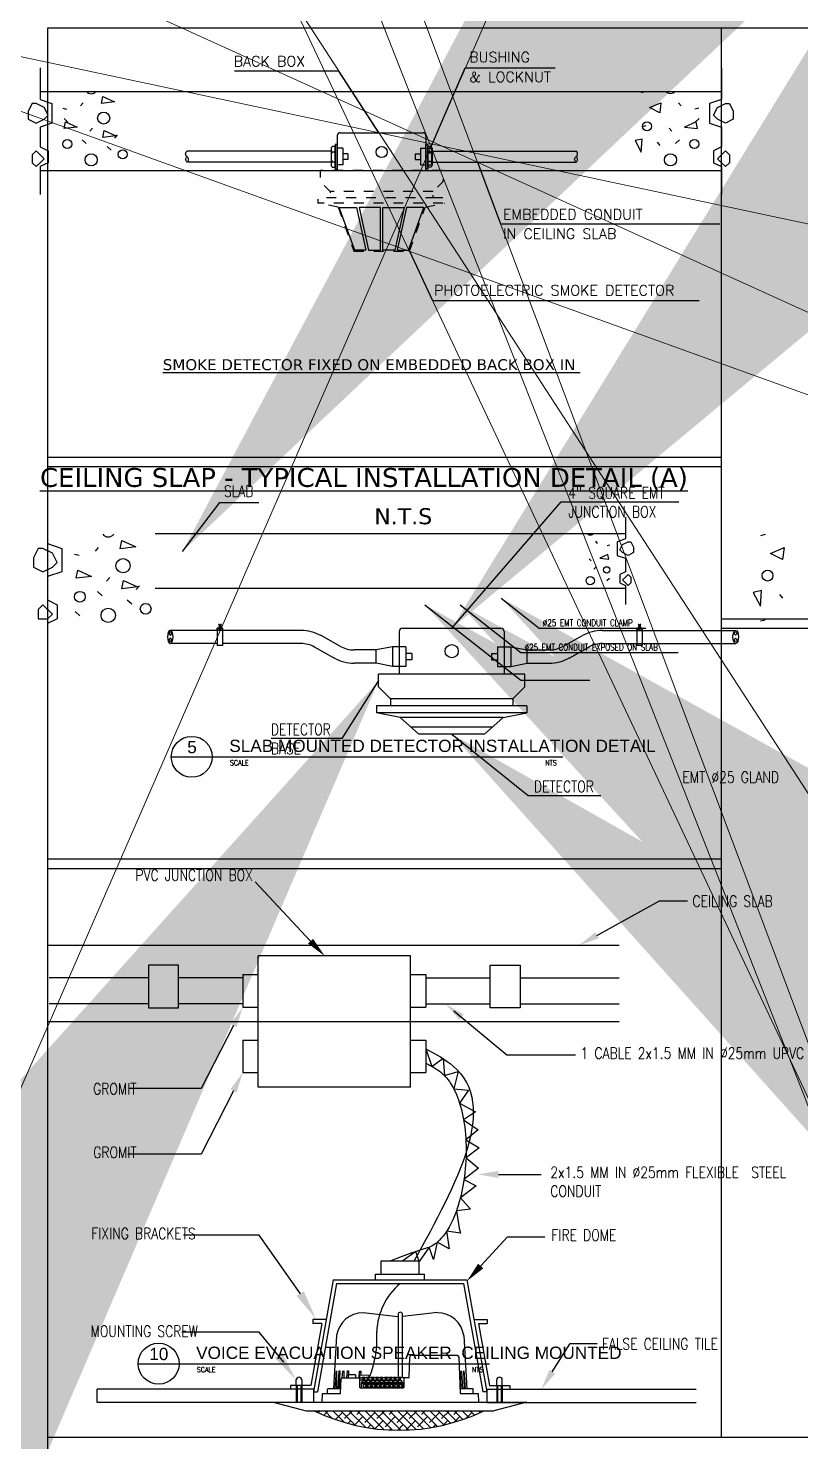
# Model space of a CAD drawing. Extents: x -15 to 256, y 0 to 403.
# Drawn here: x 221.02 to 228.82, y 377.08 to 391.35 of the extents above; entities that cross this region are included whole.
import ezdxf
from ezdxf.enums import TextEntityAlignment as Align

# ---------------------------------------------------------------- set-up
doc = ezdxf.new("R2010")
doc.units = 0
doc.header["$LTSCALE"] = 0.15
doc.linetypes.add('DASHED', pattern=[0.75, 0.5, -0.25])
doc.layers.get('0').update_dxf_attribs({"color": 252})
for name, color, linetype in [('00-BT-FAS-TEXT', 2, 'Continuous'), ('00-BT-FAS-TEXT LINE', 10, 'Continuous'), ('00-E-FAS-TEXT LINE', 10, 'Continuous'), ('ARCH', 8, 'Continuous'), ('DETAILS', 2, 'Continuous'), ('E-ANNO-LARO', 1, 'Continuous'), ('E-ANNO-T080', 61, 'Continuous'), ('E-ANNO-T140', 133, 'Continuous'), ('e-anno-t175', 214, 'Continuous'), ('E-ANNO-VIEW', 240, 'Continuous'), ('E-DETL-LID3', 3, 'DASHED'), ('E-DETL-LIN1', 1, 'Continuous'), ('E-DETL-LIN2', 2, 'Continuous'), ('E-DETL-LIN3', 3, 'Continuous'), ('E-DETL-LIN9', 9, 'Continuous'), ('MPI-TITL-TXT', 1, 'Continuous'), ('ST-SHEET$0$CADR-BLU', 5, 'Continuous')]:
    doc.layers.add(name, color=color, linetype=linetype)
for name, color, linetype, lineweight in [('GENERAL', 1, 'Continuous', 25), ('MPI-TITL', 1, 'Continuous', 20), ('MPI-TTBL', 7, 'Continuous', 25), ('MPI-TXT', 2, 'Continuous', 20), ('S-ANNO-DIMS', 1, 'Continuous', 18)]:
    doc.layers.add(name, color=color, linetype=linetype, lineweight=lineweight)
doc.styles.add('ARIAL', font='SAS_____.PFB', dxfattribs={"width": 3, "height": 0.3})
doc.styles.add('E140', font='verdana.ttf', dxfattribs={"height": 285})
doc.styles.add('E175', font='verdana.ttf', dxfattribs={"height": 335})
doc.styles.add('E80', font='simplex.shx', dxfattribs={"height": 200})
doc.styles.add('LE80', font='SIMPLEX.shx', dxfattribs={"height": 200})
doc.styles.add('ROMANS', font='ROMANS.shx', dxfattribs={"width": 0.8})
doc.dimstyles.new('BT-DIM', dxfattribs={"dimscale": 0, "dimtxt": 120, "dimasz": 120, "dimexe": 100, "dimexo": 100, "dimgap": 1, "dimtad": 0, "dimdec": 0, "dimrnd": 5, "dimzin": 3, "dimdsep": 46, "dimtxsty": 'ROMANS', "dimblk": 'OBLIQUE', "dimcen": 50, "dimdle": 80, "dimclrd": 256, "dimclre": 256, "dimclrt": 2, "dimadec": 0, "dimazin": 0, "dimtfac": 1, "dimtdec": 0, "dimtofl": 0, "dimtmove": 0, "dimatfit": 3, "dimfxl": 1, "dimtvp": 0.8, "dimfrac": 2, "dimtolj": 1, "dimtzin": 0, "dimarcsym": 0})
doc.dimstyles.new('DIM25', dxfattribs={"dimscale": 100, "dimtxt": 2, "dimasz": 0.01, "dimexe": 1, "dimexo": 2, "dimgap": 1, "dimtad": 1, "dimdec": 0, "dimlfac": 0.25, "dimzin": 0, "dimdsep": 46, "dimtxsty": 'LE80', "dimblk1": 'TICK', "dimblk2": 'TICK', "dimsah": 1, "dimcen": 0, "dimdle": 3, "dimclrd": 1, "dimclre": 1, "dimclrt": 51, "dimadec": 0, "dimazin": 0, "dimtfac": 1, "dimtdec": 0, "dimtmove": 0, "dimatfit": 1, "dimldrblk": 'TICK', "dimfxl": 1, "dimtolj": 1, "dimtzin": 0, "dimarcsym": 0})

# ---------------------------------------------------------------- blocks, each defined once
blk = doc.blocks.new('A$C71867FA0')
at = {"layer": 'E-DETL-LID3', "flags": 128}
blk.add_lwpolyline([(58, -30.2), (71.4, -30.2), (71.4, -36.9), (-71.4, -36.9), (-71.4, -30.2), (-58, -30.2), (58, -30.2), (58, -23.5), (69.4, -12.1), (69.4, 0), (-69.4, 0), (-69.4, -12.1), (-58, -23.5), (-58, -30.2)], dxfattribs=at)
at = {"layer": 'E-DETL-LID3'}
for points in [[(58, -23.5), (-58, -23.5)], [(-49.1, -41.3), (-71.4, -36.9)], [(-49.1, -41.3), (-31.2, -91), (31.3, -91), (49.1, -41.3)], [(49.1, -41.3), (71.4, -36.9)]]:
    blk.add_lwpolyline(points, dxfattribs=at)
blk = doc.blocks.new('TICK')
at = {"layer": 'S-ANNO-DIMS', "color": 51}
blk.add_line((-70.710678, -70.710678), (70.710678, 70.710678), dxfattribs=at)
at = {"layer": 'S-ANNO-DIMS'}
blk.add_line((-107.126815, 0), (107.127198, 0), dxfattribs=at)
blk = doc.blocks.new('A$C6C316B31')
at = {"layer": 'E-DETL-LIN2'}
for p, q in [((-8.2, 8.3), (-3.2, 8.3)), ((-8.2, -8.3), (-3.2, -8.3))]:
    blk.add_line(p, q, dxfattribs=at)
for points in [[(-10.1, 12.5), (-10.1, -12.5)], [(-8.2, -16.7), (-3.2, -16.7), (-3.2, 16.7), (-8.2, 16.7)]]:
    blk.add_lwpolyline(points, dxfattribs=at)
at = {"layer": 'E-DETL-LIN2', "linetype": 'Continuous'}
blk.add_lwpolyline([(0, 20.1), (-3.2, 20.1), (-3.2, -20.1), (0, -20.1)], close=True, dxfattribs=at)
at = {"layer": 'E-DETL-LIN2'}
for centre, radius, start, end in [((-4.6, 12.5), 5.5, 130.7411, 229.2614), ((9, 0), 19.1, 154.1789, 205.8236), ((-4.6, -12.5), 5.5, 130.7411, 229.2614)]:
    blk.add_arc(centre, radius, start, end, dxfattribs=at)
blk = doc.blocks.new('_OBLIQUE')
at = {"color": 0, "linetype": 'ByBlock'}
blk.add_line((-0.5, -0.5), (0.5, 0.5), dxfattribs=at)
blk = doc.blocks.new('--A$C061778A4')
at = {"linetype": 'Continuous'}
for p, q in [((-4.3, 9.4), (0, 9.4)), ((-4.3, 7.1), (0, 7.1)), ((0, 9.4), (0.4, 9.4)), ((0, 7.1), (1.4, 7.1))]:
    blk.add_line(p, q, dxfattribs=at)
blk.add_lwpolyline([(0, 16.2), (-5.8, 16.2), (-5.8, 0), (0, 0)], close=True, dxfattribs=at)
for points in [[(-5.8, 10.8), (-4.3, 9.4)], [(-5.8, 5.7), (-4.3, 7.1)], [(0, 11), (1.5, 10.3), (1.6, 10.7), (2.5, 10.4), (2.5, 11), (3.5, 10.5), (5.1, 11), (5.3, 10.5), (6.9, 11.6), (7.1, 10.9), (11.3, 12.6), (11.1, 10.2), (8, 8.2), (11.1, 6.2), (11.3, 3.8), (7.1, 5.5), (6.9, 4.8), (5.3, 6), (5.1, 5.4), (3.5, 6), (2.5, 5.5), (2.5, 6), (1.6, 5.7), (1.5, 6.1), (0, 5.5)]]:
    blk.add_lwpolyline(points, dxfattribs=at)
for centre, start_param, end_param in [((1.2, 8.2), 2.485521, 6.550645), ((2.1, 8.2), 2.221359, 6.759002), ((3, 8.2), 2.221359, 6.759002), ((3.8, 8.2), 2.221359, 6.759002), ((4.7, 8.2), 2.221359, 6.759002), ((5.6, 8.2), 2.221359, 6.759002), ((6.4, 8.2), 2.221359, 6.759002)]:
    blk.add_ellipse(centre, major_axis=(-0.67, 1.27), ratio=0.427097, start_param=start_param, end_param=end_param, dxfattribs=at)
blk = doc.blocks.new('*U99')
at = {"layer": 'MPI-TITL-TXT', "color": 1}
for p, q in [((-10, 0), (10, 0)), ((10, 0), (181.21, 0))]:
    blk.add_line(p, q, dxfattribs=at)
blk.add_circle((0, 0), 10, dxfattribs=at)
at = {"layer": 'MPI-TTBL', "color": 3, "style": 'ROMANS', "width": 0.85}
blk.add_attdef('1', text='', height=4.5, dxfattribs=at).set_placement((0.1, 1.76), align=Align.CENTER)
at = {"layer": 'MPI-TTBL', "color": 2, "style": 'ROMANS', "width": 0.85}
blk.add_attdef('MPI2-', text='', height=2.5, dxfattribs=at).set_placement((-0.07, -4.16), align=Align.CENTER)
blk.add_attdef('SCALE', (18.23, -4.16), '', height=2.5, dxfattribs=at)
at = {"layer": 'MPI-TTBL', "color": 2, "style": 'ROMANS', "width": 0.8, "flags": 8}
blk.add_attdef('1:100', (172.67, -4.16), '', height=2.5, dxfattribs=at)
at = {"layer": 'MPI-TXT', "color": 6, "style": 'ARIAL', "width": 0.85}
for tag, p in [('TITLE1', (17.88, 10.21)), ('COMBINEDSERVICESDRAWING', (17.88, 2.34))]:
    blk.add_attdef(tag, p, '', height=6, dxfattribs=at)
blk = doc.blocks.new('*U98')
at = {"layer": 'MPI-TITL-TXT', "color": 1}
for p, q in [((-10, 0), (10, 0)), ((10, 0), (161.6, 0))]:
    blk.add_line(p, q, dxfattribs=at)
blk.add_circle((0, 0), 10, dxfattribs=at)
at = {"layer": 'MPI-TTBL', "color": 3, "style": 'ROMANS', "width": 0.85}
blk.add_attdef('1', text='', height=4.5, dxfattribs=at).set_placement((0.1, 1.76), align=Align.CENTER)
at = {"layer": 'MPI-TTBL', "color": 2, "style": 'ROMANS', "width": 0.85}
blk.add_attdef('MPI2-', text='', height=2.5, dxfattribs=at).set_placement((-0.07, -4.16), align=Align.CENTER)
blk.add_attdef('SCALE', (18.23, -4.16), '', height=2.5, dxfattribs=at)
at = {"layer": 'MPI-TTBL', "color": 2, "style": 'ROMANS', "width": 0.8, "flags": 8}
blk.add_attdef('1:100', (153.05, -4.16), '', height=2.5, dxfattribs=at)
at = {"layer": 'MPI-TXT', "color": 6, "style": 'ARIAL', "width": 0.85}
for tag, p in [('TITLE1', (17.88, 10.21)), ('COMBINEDSERVICESDRAWING', (17.88, 2.34))]:
    blk.add_attdef(tag, p, '', height=6, dxfattribs=at)

msp = doc.modelspace()

# ---------------------------------------------------------------- hatches: boundary and pattern name
at = {"layer": 'GENERAL', "linetype": 'Continuous'}
h = msp.add_hatch(dxfattribs=at)
h.set_pattern_fill('ANSI38', color=256, scale=0.461988, angle=90, style=0)
h.set_pattern_definition([(135, (193.650856, 230.208765), (-0.040834318, -0.040834318), []), (225, (193.650856, 230.208765), (-0.040834318, -0.122502953), [0.144371115, -0.08662267])])
h.paths.add_polyline_path([(223.909, 377.393, 0.228468), (225.622, 377.393)])

# ---------------------------------------------------------------- linework, layer by layer
msp.add_lwpolyline([(255.582, 391.354), (221.216, 391.354), (221.216, 364.848), (255.582, 364.848)], close=True)
at = {"layer": '00-E-FAS-TEXT LINE'}
for points in [[(224.162, 389.546), (224.337, 389.546), (224.43, 389.114), (224.317, 389.114)], [(224.362, 389.546), (224.455, 389.114), (224.577, 389.114), (224.577, 389.546)], [(224.601, 389.546), (224.816, 389.546), (224.723, 389.114), (224.601, 389.114)], [(224.841, 389.546), (224.747, 389.114), (224.86, 389.114), (225.016, 389.546)]]:
    msp.add_lwpolyline(points, close=True, dxfattribs=at)
at = {"layer": 'ARCH'}
for p, q in [((222.303, 386.252), (227.051, 386.252)), ((222.303, 385.7), (227.051, 385.7))]:
    msp.add_line(p, q, dxfattribs=at)
at = {"layer": 'ARCH', "flags": 128}
for points in [[(221.216, 386.529), (221.216, 386.15), (221.358, 386.102), (221.358, 385.865), (221.216, 385.818), (221.216, 385.581), (221.311, 385.533), (221.311, 385.391), (221.216, 385.344), (221.216, 385.012)], [(227.051, 386.417), (227.051, 386.197), (226.968, 386.169), (226.968, 386.031), (227.051, 386.004), (227.051, 385.866), (226.996, 385.838), (226.996, 385.755), (227.051, 385.728), (227.051, 385.535)], [(221.699, 386.073), (221.731, 386.11)], [(221.95, 386.099), (221.966, 386.183), (222.106, 386.118), (221.95, 386.099)], [(226.77, 386.152), (226.751, 386.174)], [(226.894, 386.136), (226.866, 386.129)], [(228.463, 386.241), (228.416, 386.229)], [(228.517, 386.052), (228.653, 386.111), (228.639, 385.989), (228.517, 386.052)], [(221.486, 386.044), (221.534, 386.033)], [(226.705, 385.976), (226.686, 385.998)], [(226.884, 385.993), (226.874, 386.042), (226.793, 386.004), (226.884, 385.993)], [(221.504, 385.8), (221.52, 385.883), (221.66, 385.819), (221.504, 385.8)], [(226.757, 385.916), (226.731, 385.891)], [(221.811, 385.77), (221.843, 385.807)], [(221.966, 385.695), (221.982, 385.778), (222.123, 385.714), (221.966, 385.695)], [(222.11, 385.687), (222.143, 385.724)], [(226.889, 385.798), (226.863, 385.773)], [(228.426, 385.676), (228.343, 385.657), (228.414, 385.519), (228.426, 385.676)], [(221.264, 385.439), (221.169, 385.533), (221.121, 385.486), (221.121, 385.391), (221.216, 385.391), (221.264, 385.439)], [(221.721, 385.667), (221.766, 385.623)], [(222.02, 385.584), (222.066, 385.541)], [(228.642, 385.6), (228.61, 385.637)], [(221.494, 385.464), (221.54, 385.421)], [(228.463, 385.377), (228.416, 385.366)]]:
    msp.add_lwpolyline(points, dxfattribs=at)
for points in [[(227.106, 386.169), (227.134, 386.114), (227.134, 386.059), (227.078, 386.031), (227.023, 386.059), (226.996, 386.086), (227.023, 386.142), (227.078, 386.169)], [(221.121, 386.102), (221.074, 386.007), (221.074, 385.913), (221.169, 385.865), (221.264, 385.913), (221.311, 385.96), (221.264, 386.055), (221.169, 386.102)], [(227.078, 385.838), (227.106, 385.811), (227.106, 385.755), (227.078, 385.728), (227.051, 385.755), (227.023, 385.783), (227.051, 385.811)]]:
    msp.add_lwpolyline(points, close=True, dxfattribs=at)
at = {"layer": 'ARCH'}
for centre, radius in [((221.978, 385.927), 0.0722), ((226.696, 385.776), 0.042), ((226.862, 385.885), 0.0317), ((228.487, 385.827), 0.0544), ((221.542, 385.614), 0.0544), ((222.206, 385.492), 0.0544), ((221.828, 385.426), 0.0722)]:
    msp.add_circle(centre, radius, dxfattribs=at)
at = {"layer": 'ARCH', "extrusion": (0, 0, -1)}
msp.add_arc((-226.696, 386.278), 0.042, 219.0701, 320.9299, dxfattribs=at)
at = {"layer": 'ARCH'}
msp.add_arc((221.828, 386.29), 0.0722, 219.0701, 320.9299, dxfattribs=at)
at = {"layer": 'DETAILS', "color": 3}
for p, q in [((223.774, 385.274), (222.455, 385.274)), ((224.766, 385.263), (224.766, 384.832)), ((224.799, 385.296), (225.794, 385.296)), ((225.827, 385.263), (225.827, 384.832)), ((226.819, 385.274), (228.165, 385.274)), ((222.929, 385.141), (222.455, 385.141)), ((223.774, 385.141), (222.982, 385.141)), ((224.11, 384.995), (223.912, 385.105)), ((224.174, 385.111), (223.977, 385.221)), ((224.699, 385.109), (224.533, 385.076)), ((224.832, 385.109), (224.699, 385.109)), ((224.699, 385.109), (224.699, 384.91)), ((224.832, 385.109), (224.832, 384.91)), ((225.761, 385.109), (225.894, 385.109)), ((225.761, 385.109), (225.761, 384.91)), ((225.894, 385.109), (225.894, 384.91)), ((225.894, 385.109), (226.06, 385.076)), ((226.419, 385.111), (226.617, 385.221)), ((226.484, 384.995), (226.681, 385.105)), ((226.819, 385.141), (228.165, 385.141)), ((224.533, 385.076), (224.312, 385.076)), ((224.533, 384.943), (224.533, 385.076)), ((224.893, 385.042), (224.832, 385.042)), ((224.893, 384.976), (224.832, 384.976)), ((224.893, 385.042), (224.893, 384.976)), ((225.7, 385.042), (225.7, 384.976)), ((225.7, 385.042), (225.761, 385.042)), ((225.7, 384.976), (225.761, 384.976)), ((226.06, 385.076), (226.281, 385.076)), ((226.06, 384.943), (226.06, 385.076)), ((224.533, 384.943), (224.312, 384.943)), ((224.699, 384.91), (224.533, 384.943)), ((224.832, 384.91), (224.699, 384.91)), ((225.761, 384.91), (225.894, 384.91)), ((225.894, 384.91), (226.06, 384.943)), ((226.06, 384.943), (226.281, 384.943)), ((225.913, 384.582), (224.68, 384.582)), ((224.68, 384.582), (224.68, 384.511)), ((225.913, 384.582), (225.913, 384.511)), ((224.538, 384.511), (224.538, 384.44)), ((226.055, 384.511), (224.538, 384.511)), ((224.775, 384.393), (224.538, 384.44)), ((226.055, 384.44), (224.538, 384.44)), ((225.818, 384.393), (224.775, 384.393)), ((224.965, 384.227), (224.775, 384.393)), ((225.628, 384.227), (225.818, 384.393)), ((225.818, 384.393), (226.055, 384.44)), ((226.055, 384.511), (226.055, 384.44)), ((225.71, 384.298), (224.884, 384.298)), ((225.628, 384.227), (224.965, 384.227))]:
    msp.add_line(p, q, dxfattribs=at)
at = {"layer": 'DETAILS', "color": 1}
for p, q in [((222.982, 385.296), (222.929, 385.296)), ((222.929, 385.296), (222.929, 385.123)), ((222.982, 385.296), (222.982, 385.123)), ((227.22, 385.296), (227.167, 385.296)), ((227.167, 385.296), (227.167, 385.123)), ((227.22, 385.296), (227.22, 385.123)), ((222.982, 385.123), (222.929, 385.123)), ((227.22, 385.123), (227.167, 385.123))]:
    msp.add_line(p, q, dxfattribs=at)
at = {"layer": 'DETAILS', "color": 3, "flags": 128}
for points in [[(224.68, 384.582), (224.559, 384.703), (224.559, 384.832)], [(225.913, 384.582), (226.034, 384.703), (226.034, 384.832), (224.559, 384.832)]]:
    msp.add_lwpolyline(points, dxfattribs=at)
at = {"layer": 'DETAILS'}
msp.add_circle((224.589, 390.104), 0.056, dxfattribs=at)
at = {"layer": 'DETAILS', "color": 1, "linetype": 'Continuous'}
msp.add_circle((225.297, 385.064), 0.0664, dxfattribs=at)
at = {"layer": 'DETAILS', "color": 3}
for centre, radius, start, end in [((223.774, 384.857), 0.417, 60.9187, 90), ((224.799, 385.263), 0.0332, 90, 180), ((225.794, 385.263), 0.0332, 0, 90), ((226.819, 384.857), 0.417, 90, 119.0813), ((223.774, 384.857), 0.284, 60.9187, 90), ((224.312, 385.36), 0.284, 240.9187, 270), ((226.281, 385.36), 0.284, 270, 299.0813), ((226.819, 384.857), 0.284, 90, 119.0813), ((224.312, 385.36), 0.417, 240.9187, 270), ((226.281, 385.36), 0.417, 270, 299.0813)]:
    msp.add_arc(centre, radius, start, end, dxfattribs=at)
at = {"layer": 'DETAILS', "color": 3, "extrusion": (0, 0, -1)}
msp.add_ellipse((222.455, 385.208), major_axis=(0, 0.0664), ratio=0.425171, dxfattribs=at)
at = {"layer": 'DETAILS', "color": 1, "extrusion": (0, 0, -1)}
for centre in [(222.455, 385.243), (222.455, 385.178)]:
    msp.add_ellipse(centre, major_axis=(0, 0.0166), ratio=0.702705, dxfattribs=at)
at = {"layer": 'DETAILS', "color": 3}
msp.add_ellipse((228.165, 385.208), major_axis=(0, 0.0664), ratio=0.425171, dxfattribs=at)
at = {"layer": 'DETAILS', "color": 1}
for centre in [(228.164, 385.243), (228.164, 385.178)]:
    msp.add_ellipse(centre, major_axis=(0, 0.0166), ratio=0.702705, dxfattribs=at)
at = {"layer": 'E-ANNO-VIEW'}
for points in [[(228.021, 377.128), (228.021, 391.354)], [(228.021, 377.128), (228.021, 391.354)], [(228.021, 377.128), (228.021, 391.354)], [(228.021, 377.128), (228.021, 391.354)], [(228.021, 377.128), (228.021, 391.354)], [(228.021, 377.128), (228.021, 391.354)], [(228.021, 377.128), (228.021, 391.354)], [(228.021, 377.128), (228.021, 391.354)], [(221.216, 387.023), (228.021, 387.023)], [(221.216, 386.928), (228.021, 386.928)], [(228.021, 385.391), (244.843, 385.391)], [(228.021, 385.296), (244.843, 385.296)], [(221.216, 382.966), (228.021, 382.966)], [(221.216, 382.871), (228.021, 382.871)], [(221.216, 377.128), (242.02, 377.128)]]:
    msp.add_lwpolyline(points, dxfattribs=at)
at = {"layer": 'E-DETL-LIN1'}
for p, q in [((224.141, 390.272), (224.141, 389.917)), ((224.169, 390.3), (225.009, 390.3)), ((225.037, 390.272), (225.037, 389.917))]:
    msp.add_line(p, q, dxfattribs=at)
for centre, start, end in [((224.169, 390.272), 90, 180), ((225.009, 390.272), 0, 90)]:
    msp.add_arc(centre, 0.028, start, end, dxfattribs=at)
at = {"layer": 'E-DETL-LIN2'}
for p, q in [((224.197, 390.142), (224.141, 390.142)), ((224.197, 390.142), (224.197, 389.974)), ((224.981, 390.142), (225.037, 390.142)), ((224.981, 390.142), (224.981, 389.974)), ((225.056, 390.142), (225.093, 390.142)), ((225.093, 390.142), (225.093, 389.974)), ((224.197, 389.974), (224.141, 389.974)), ((224.249, 390.086), (224.197, 390.086)), ((224.249, 390.03), (224.197, 390.03)), ((224.249, 390.086), (224.249, 390.03)), ((224.929, 390.086), (224.929, 390.03)), ((224.929, 390.086), (224.981, 390.086)), ((224.929, 390.03), (224.981, 390.03)), ((224.981, 389.974), (225.037, 389.974)), ((225.037, 390.098), (225.037, 390.098)), ((225.037, 390.014), (225.037, 390.014)), ((225.056, 390.098), (225.093, 390.098)), ((225.056, 390.014), (225.093, 390.014)), ((225.056, 389.974), (225.093, 389.974))]:
    msp.add_line(p, q, dxfattribs=at)
msp.add_lwpolyline([(225.095, 390.114, 0.02188), (225.093, 390.114, 0.107101)], format="xyb", dxfattribs=at)
at = {"layer": 'E-DETL-LIN3'}
for p, q in [((224.085, 390.114), (222.625, 390.114)), ((225.093, 390.114), (226.553, 390.114)), ((224.085, 390.002), (222.625, 390.002)), ((225.093, 390.002), (226.553, 390.002))]:
    msp.add_line(p, q, dxfattribs=at)
for points in [[(222.625, 390.002, 0.519641), (222.624, 390.058, -0.528932), (222.625, 390.114, -1.668969)], [(226.553, 390.002, -0.519641), (226.553, 390.059, 0.528932), (226.553, 390.114, 1.668969)], [(222.625, 390.002, -0.519641), (222.625, 390.058)], [(226.553, 390.002, 0.519641), (226.553, 390.059)]]:
    msp.add_lwpolyline(points, format="xyb", dxfattribs=at)
at = {"layer": 'E-DETL-LIN9', "color": 8}
for p, q in [((221.14, 390.716), (228.021, 390.716)), ((221.14, 389.917), (228.021, 389.917))]:
    msp.add_line(p, q, dxfattribs=at)
at = {"layer": 'E-DETL-LIN9', "color": 8, "flags": 128}
for points in [[(221.14, 390.956), (221.14, 390.636), (221.26, 390.596), (221.26, 390.396), (221.14, 390.356), (221.14, 390.156), (221.22, 390.116), (221.22, 389.996), (221.14, 389.957), (221.14, 389.677)], [(228.021, 390.956), (228.021, 390.636), (227.901, 390.596), (227.901, 390.396), (228.021, 390.356), (228.021, 390.156), (227.941, 390.116), (227.941, 389.996), (228.021, 389.957), (228.021, 389.677)], [(227.25, 390.713), (227.211, 390.703)], [(221.368, 390.547), (221.408, 390.538)], [(221.547, 390.571), (221.574, 390.602)], [(221.759, 390.594), (221.773, 390.664), (221.891, 390.61), (221.759, 390.594)], [(227.296, 390.554), (227.41, 390.603), (227.399, 390.501), (227.296, 390.554)], [(227.614, 390.571), (227.587, 390.602)], [(227.793, 390.547), (227.753, 390.538)], [(221.383, 390.442), (221.421, 390.405)], [(221.383, 390.341), (221.396, 390.411), (221.515, 390.357), (221.383, 390.341)], [(227.779, 390.341), (227.765, 390.411), (227.647, 390.357), (227.779, 390.341)], [(227.795, 390.442), (227.757, 390.405)], [(221.642, 390.316), (221.669, 390.347)], [(221.773, 390.252), (221.786, 390.323), (221.905, 390.268), (221.773, 390.252)], [(221.894, 390.246), (221.922, 390.278)], [(227.259, 390.368), (227.219, 390.358)], [(227.52, 390.316), (227.493, 390.347)], [(221.566, 390.229), (221.604, 390.192)], [(221.818, 390.159), (221.857, 390.122)], [(227.219, 390.236), (227.15, 390.22), (227.209, 390.104), (227.219, 390.236)], [(227.402, 390.172), (227.374, 390.204)], [(227.596, 390.229), (227.557, 390.192)]]:
    msp.add_lwpolyline(points, dxfattribs=at)
for points in [[(221.061, 390.596), (221.021, 390.516), (221.021, 390.436), (221.1, 390.396), (221.18, 390.436), (221.22, 390.476), (221.18, 390.556), (221.1, 390.596)], [(228.101, 390.596), (228.141, 390.516), (228.141, 390.436), (228.061, 390.396), (227.981, 390.436), (227.941, 390.476), (227.981, 390.556), (228.061, 390.596)], [(221.1, 390.116), (221.061, 390.076), (221.061, 389.996), (221.1, 389.957), (221.14, 389.996), (221.18, 390.036), (221.14, 390.076)], [(228.061, 390.116), (228.101, 390.076), (228.101, 389.996), (228.061, 389.957), (228.021, 389.996), (227.981, 390.036), (228.021, 390.076)]]:
    msp.add_lwpolyline(points, close=True, dxfattribs=at)
at = {"layer": 'E-DETL-LIN9', "color": 8}
for centre, radius in [((221.782, 390.448), 0.0609), ((227.27, 390.364), 0.0459), ((221.415, 390.185), 0.0459), ((221.975, 390.081), 0.0459), ((227.748, 390.185), 0.0459), ((221.656, 390.026), 0.0609), ((227.507, 390.026), 0.0609)]:
    msp.add_circle(centre, radius, dxfattribs=at)
msp.add_arc((221.656, 390.754), 0.0609, 219.0701, 320.9299, dxfattribs=at)
at = {"layer": 'E-DETL-LIN9', "color": 8, "extrusion": (0, 0, -1)}
msp.add_arc((-227.507, 390.754), 0.0609, 219.0701, 320.9299, dxfattribs=at)
at = {"layer": 'GENERAL'}
for p, q in [((223.871, 382.136), (223.312, 382.734)), ((226.764, 382.194), (227.397, 382.544)), ((227.397, 382.544), (227.678, 382.544)), ((221.216, 382.094), (226.989, 382.094)), ((224.881, 381.986), (223.341, 381.986)), ((223.341, 380.662), (223.341, 381.986)), ((224.881, 380.662), (224.881, 381.986)), ((222.538, 381.894), (222.235, 381.894)), ((222.235, 381.894), (222.235, 381.461)), ((222.538, 381.461), (222.538, 381.894)), ((225.684, 381.894), (225.987, 381.894)), ((225.684, 381.461), (225.684, 381.894)), ((225.987, 381.894), (225.987, 381.461)), ((222.235, 381.766), (221.233, 381.766)), ((223.187, 381.766), (222.538, 381.766)), ((223.187, 381.799), (223.341, 381.799)), ((223.187, 381.799), (223.187, 381.47)), ((224.881, 381.799), (225.035, 381.799)), ((225.035, 381.799), (225.035, 381.47)), ((225.035, 381.766), (225.684, 381.766)), ((225.987, 381.766), (226.989, 381.766)), ((222.235, 381.503), (221.233, 381.503)), ((222.235, 381.461), (222.538, 381.461)), ((223.187, 381.503), (222.538, 381.503)), ((223.187, 381.47), (223.341, 381.47)), ((224.881, 381.47), (225.035, 381.47)), ((225.035, 381.503), (225.684, 381.503)), ((225.318, 381.433), (225.855, 380.989)), ((225.987, 381.461), (225.684, 381.461)), ((225.987, 381.503), (226.989, 381.503)), ((221.216, 381.324), (226.989, 381.324)), ((223.093, 381.285), (222.768, 380.647)), ((223.187, 381.137), (223.341, 381.137)), ((223.187, 381.137), (223.187, 380.808)), ((224.881, 381.137), (225.035, 381.137)), ((225.035, 381.137), (225.035, 380.808)), ((225.855, 380.989), (226.546, 380.989)), ((223.187, 380.808), (223.341, 380.808)), ((224.881, 380.808), (225.035, 380.808)), ((222.768, 380.647), (222.043, 380.647)), ((223.093, 380.623), (222.768, 379.986)), ((224.881, 380.662), (223.341, 380.662)), ((222.768, 379.986), (222.027, 379.986)), ((225.769, 379.78), (226.202, 379.78)), ((223.353, 379.167), (222.587, 379.167)), ((225.59, 378.856), (225.859, 379.149)), ((225.859, 379.149), (226.238, 379.149)), ((224.583, 378.908), (224.968, 378.908)), ((224.583, 378.772), (224.583, 378.908)), ((224.968, 378.772), (224.968, 378.908)), ((224.101, 378.717), (223.901, 377.584)), ((224.101, 378.717), (225.45, 378.717)), ((224.528, 378.717), (224.528, 378.772)), ((224.528, 378.772), (225.023, 378.772)), ((225.023, 378.717), (225.023, 378.772)), ((225.45, 378.717), (225.65, 377.584)), ((224.134, 378.679), (223.94, 377.584)), ((224.134, 378.679), (225.417, 378.679)), ((225.417, 378.679), (225.611, 377.584)), ((223.984, 378.276), (223.873, 377.649)), ((223.896, 378.314), (223.896, 378.276)), ((224.03, 378.314), (223.896, 378.314)), ((223.984, 378.276), (223.896, 378.276)), ((224.402, 378.385), (224.752, 378.345)), ((224.756, 378.372), (224.756, 377.73)), ((224.8, 377.73), (224.8, 378.372)), ((225.152, 378.385), (224.802, 378.345)), ((225.521, 378.314), (225.655, 378.314)), ((225.567, 378.276), (225.678, 377.649)), ((225.567, 378.276), (225.655, 378.276)), ((225.655, 378.314), (225.655, 378.276)), ((223.353, 378.186), (222.571, 378.186)), ((223.603, 377.885), (223.353, 378.186)), ((224.135, 378.154), (224.104, 377.617)), ((225.419, 378.154), (225.45, 377.615)), ((226.312, 377.787), (226.492, 378.074)), ((226.492, 378.074), (226.765, 378.074)), ((224.866, 377.73), (224.875, 377.939)), ((224.893, 377.955), (225.355, 377.955)), ((225.368, 377.939), (225.381, 377.568)), ((223.727, 377.649), (223.727, 377.705)), ((223.784, 377.705), (223.784, 377.477)), ((224.121, 377.615), (224.135, 377.796)), ((224.135, 377.796), (224.132, 377.615)), ((224.149, 377.615), (224.16, 377.796)), ((224.16, 377.796), (224.166, 377.796)), ((224.166, 377.796), (224.162, 377.615)), ((224.175, 377.569), (224.18, 377.715)), ((224.192, 377.727), (224.198, 377.795)), ((224.192, 377.727), (224.39, 377.727)), ((224.198, 377.795), (224.207, 377.796)), ((224.207, 377.796), (224.207, 377.727)), ((224.239, 377.727), (224.244, 377.796)), ((224.244, 377.796), (224.256, 377.796)), ((224.324, 377.755), (224.25, 377.755)), ((224.25, 377.755), (224.25, 377.727)), ((224.256, 377.796), (224.256, 377.755)), ((224.324, 377.755), (224.324, 377.727)), ((224.361, 377.727), (224.364, 377.795)), ((224.364, 377.795), (224.378, 377.795)), ((224.365, 377.727), (224.365, 377.637)), ((224.401, 377.704), (224.365, 377.704)), ((224.37, 377.727), (224.37, 377.755)), ((224.37, 377.755), (224.459, 377.753)), ((224.378, 377.795), (224.378, 377.758)), ((224.381, 377.758), (224.378, 377.795)), ((224.445, 377.704), (224.416, 377.704)), ((224.459, 377.753), (224.459, 377.734)), ((224.492, 377.704), (224.461, 377.704)), ((224.536, 377.704), (224.508, 377.704)), ((224.58, 377.704), (224.551, 377.704)), ((224.628, 377.704), (224.596, 377.704)), ((224.672, 377.704), (224.643, 377.704)), ((224.718, 377.704), (224.687, 377.704)), ((224.764, 377.704), (224.733, 377.704)), ((224.802, 377.681), (224.793, 377.68)), ((224.799, 377.73), (224.866, 377.73)), ((224.802, 377.681), (224.803, 377.626)), ((224.818, 377.639), (224.818, 377.73)), ((225.394, 377.615), (225.387, 377.795)), ((225.387, 377.795), (225.396, 377.795)), ((225.396, 377.795), (225.407, 377.615)), ((225.425, 377.615), (225.419, 377.798)), ((225.419, 377.798), (225.434, 377.615)), ((225.751, 377.649), (225.751, 377.705)), ((225.807, 377.649), (225.807, 377.705)), ((223.901, 377.61), (221.716, 377.61)), ((223.873, 377.649), (223.668, 377.649)), ((223.668, 377.649), (223.668, 377.61)), ((223.727, 377.649), (223.727, 377.477)), ((223.737, 377.649), (223.737, 377.477)), ((223.774, 377.649), (223.774, 377.477)), ((223.901, 377.61), (223.901, 377.477)), ((223.901, 377.584), (223.94, 377.584)), ((223.989, 377.479), (223.993, 377.569)), ((223.993, 377.569), (224.175, 377.569)), ((224.038, 377.608), (224.038, 377.569)), ((224.177, 377.615), (224.046, 377.615)), ((224.378, 377.624), (224.808, 377.624)), ((224.43, 377.68), (224.382, 377.68)), ((224.382, 377.68), (224.382, 377.624)), ((224.384, 377.669), (224.802, 377.669)), ((224.436, 377.675), (224.436, 377.624)), ((224.484, 377.675), (224.484, 377.624)), ((224.529, 377.675), (224.529, 377.624)), ((224.575, 377.675), (224.575, 377.624)), ((224.619, 377.675), (224.619, 377.624)), ((224.665, 377.675), (224.665, 377.624)), ((224.71, 377.675), (224.71, 377.624)), ((224.757, 377.675), (224.757, 377.624)), ((225.514, 377.615), (225.379, 377.615)), ((225.381, 377.568), (225.563, 377.568)), ((225.514, 377.568), (225.514, 377.615)), ((225.563, 377.568), (225.566, 377.479)), ((225.65, 377.584), (225.611, 377.584)), ((225.65, 377.61), (227.766, 377.61)), ((225.65, 377.61), (225.65, 377.478)), ((225.678, 377.649), (225.883, 377.649)), ((225.751, 377.649), (225.751, 377.477)), ((225.761, 377.649), (225.761, 377.477)), ((225.797, 377.649), (225.797, 377.477)), ((225.807, 377.649), (225.807, 377.477)), ((225.883, 377.649), (225.883, 377.61)), ((223.901, 377.477), (221.716, 377.477)), ((223.494, 377.479), (223.828, 377.393)), ((223.498, 377.479), (226.057, 377.479)), ((225.65, 377.477), (227.766, 377.477)), ((226.057, 377.479), (225.723, 377.393)), ((223.828, 377.393), (225.723, 377.393)), ((223.909, 377.393), (225.622, 377.393))]:
    msp.add_line(p, q, dxfattribs=at)
at = {"layer": 'GENERAL', "linetype": 'Continuous', "ltscale": 2}
msp.add_line((223.77, 378.573, -0.008), (223.353, 379.167), dxfattribs=at)
at = {"layer": 'GENERAL', "linetype": 'Continuous'}
msp.add_lwpolyline([(225.035, 381.05), (225.095, 380.871), (225.212, 380.954), (225.223, 380.779), (225.362, 380.819), (225.317, 380.646), (225.468, 380.632), (225.376, 380.501), (225.536, 380.412), (225.417, 380.333), (225.564, 380.23), (225.44, 380.13), (225.574, 380.049), (225.442, 379.949), (225.567, 379.843), (225.421, 379.73), (225.544, 379.665), (225.384, 379.543), (225.488, 379.428), (225.345, 379.414), (225.372, 379.237), (225.387, 379.187), (225.245, 379.206), (225.271, 379.028), (225.151, 379.095), (225.114, 378.921), (225.069, 379.044), (224.968, 378.901), (224.933, 379.001), (224.802, 378.908)], dxfattribs=at)
at = {"layer": 'GENERAL'}
for points in [[(224.392, 377.732), (224.424, 377.732), (224.424, 377.722), (224.392, 377.722)], [(224.474, 377.697), (224.436, 377.697), (224.436, 377.68), (224.474, 377.68)], [(224.437, 377.732), (224.468, 377.732), (224.468, 377.722), (224.437, 377.722)], [(224.522, 377.697), (224.483, 377.697), (224.483, 377.68), (224.522, 377.68)], [(224.484, 377.732), (224.515, 377.732), (224.515, 377.722), (224.484, 377.722)], [(224.527, 377.732), (224.559, 377.732), (224.559, 377.722), (224.527, 377.722)], [(224.565, 377.697), (224.527, 377.697), (224.527, 377.68), (224.565, 377.68)], [(224.571, 377.732), (224.603, 377.732), (224.603, 377.722), (224.571, 377.722)], [(224.609, 377.697), (224.571, 377.697), (224.571, 377.68), (224.609, 377.68)], [(224.619, 377.732), (224.651, 377.732), (224.651, 377.722), (224.619, 377.722)], [(224.657, 377.697), (224.619, 377.697), (224.619, 377.68), (224.657, 377.68)], [(224.663, 377.732), (224.695, 377.732), (224.695, 377.722), (224.663, 377.722)], [(224.701, 377.697), (224.663, 377.697), (224.663, 377.68), (224.701, 377.68)], [(224.709, 377.732), (224.741, 377.732), (224.741, 377.722), (224.709, 377.722)], [(224.747, 377.697), (224.709, 377.697), (224.709, 377.68), (224.747, 377.68)], [(224.755, 377.732), (224.787, 377.732), (224.787, 377.722), (224.755, 377.722)], [(224.793, 377.697), (224.755, 377.697), (224.755, 377.68), (224.793, 377.68)]]:
    msp.add_lwpolyline(points, close=True, dxfattribs=at)
for points in [[(224.43, 377.68), (224.43, 377.697), (224.392, 377.697), (224.392, 377.68)], [(224.401, 377.722), (224.401, 377.697)], [(224.416, 377.697), (224.416, 377.722)], [(224.445, 377.722), (224.445, 377.697)], [(224.461, 377.697), (224.461, 377.722)], [(224.492, 377.722), (224.492, 377.697)], [(224.508, 377.697), (224.508, 377.722)], [(224.536, 377.722), (224.536, 377.697)], [(224.551, 377.697), (224.551, 377.722)], [(224.58, 377.722), (224.58, 377.697)], [(224.596, 377.697), (224.596, 377.722)], [(224.628, 377.722), (224.628, 377.697)], [(224.643, 377.697), (224.643, 377.722)], [(224.672, 377.722), (224.672, 377.697)], [(224.687, 377.697), (224.687, 377.722)], [(224.718, 377.722), (224.718, 377.697)], [(224.733, 377.697), (224.733, 377.722)], [(224.764, 377.722), (224.764, 377.697)], [(224.779, 377.697), (224.779, 377.722)], [(221.716, 377.477), (221.716, 377.61)]]:
    msp.add_lwpolyline(points, dxfattribs=at)
for centre in [(224.417, 377.646), (224.462, 377.646), (224.508, 377.646), (224.553, 377.646), (224.597, 377.646), (224.644, 377.646), (224.69, 377.646), (224.736, 377.646), (224.781, 377.646)]:
    msp.add_circle(centre, 0.0146, dxfattribs=at)
for centre, radius, start, end in [((225.211, 378.167), 0.672, 130.4541, 177.7197), ((224.402, 378.114), 0.27, 90.0439, 171.4834), ((224.778, 378.364), 0.0237, 20.602, 159.398), ((225.152, 378.114), 0.27, 8.5166, 89.9561), ((223.454, 378.126), 1.088, 338.7593, 3.5605), ((224.889, 377.941), 0.0139, 74.7934, 187.8405), ((225.346, 377.933), 0.0229, 13.3458, 68.2034), ((223.755, 377.705), 0.028, 0, 180), ((224.195, 377.712), 0.0155, 103.0914, 169.4586), ((225.779, 377.705), 0.028, 0, 180), ((224.049, 377.604), 0.0117, 106.6292, 160.0358), ((224.378, 377.637), 0.0131, 182.334, 273.4125), ((224.802, 377.64), 0.0164, 290.218, 357.3229), ((224.765, 379.169), 1.972, 244.2595, 295.7484), ((224.765, 379.169), 1.972, 244.2653, 295.7426)]:
    msp.add_arc(centre, radius, start, end, dxfattribs=at)
at = {"layer": 'GENERAL', "linetype": 'Continuous', "end_tangent": (-0.978518, 0.206162)}
msp.add_spline([(225.035, 381.05), (225.312, 380.875), (224.918, 378.908)], degree=3, dxfattribs=at)
at = {"layer": 'GENERAL', "linetype": 'Continuous'}
msp.add_open_spline([(225.035, 380.904), (225.07, 380.886), (225.104, 380.868), (225.184, 380.817), (225.223, 380.784), (225.296, 380.69), (225.328, 380.631), (225.416, 380.405), (225.446, 380.2), (225.439, 379.783), (225.403, 379.572), (225.299, 379.288), (225.245, 379.194), (225.147, 379.086), (225.105, 379.057), (225.028, 379.03), (224.991, 379.027), (224.682, 378.908)], degree=3, knots=[0.115295, 0.115295, 0.115295, 0.115295, 0.336342, 0.336342, 0.706839, 0.706839, 1.077336, 1.077336, 1.918568, 1.918568, 2.759799, 2.759799, 3.325256, 3.325256, 3.736158, 3.736158, 4.103299, 4.103299, 4.103299, 4.103299], dxfattribs=at)
at = {"layer": 'GENERAL'}
for points in [[(223.846, 382.112), (223.896, 382.16), (224.014, 381.986)], [(226.781, 382.164), (226.748, 382.225), (226.582, 382.094)], [(223.062, 381.3), (223.124, 381.269), (223.187, 381.47)], [(225.374, 381.342), (225.418, 381.395), (225.236, 381.501)], [(223.062, 380.639), (223.124, 380.607), (223.187, 380.808)], [(225.769, 379.745), (225.769, 379.815), (225.561, 379.78)], [(225.616, 378.832), (225.564, 378.879), (225.45, 378.702)], [(226.342, 377.768), (226.283, 377.805), (226.202, 377.61)]]:
    msp.add_solid(points, dxfattribs=at)
at = {"layer": 'GENERAL', "linetype": 'Continuous', "ltscale": 2}
for points in [[(223.803, 378.6, -0.008), (223.73, 378.555, -0.008), (223.929, 378.316, -0.008)], [(223.581, 377.979, -0.008), (223.511, 377.928, -0.008), (223.726, 377.704, -0.008)]]:
    msp.add_solid(points, dxfattribs=at)

# ---------------------------------------------------------------- block references
at = {"layer": 'DETAILS', "color": 1, "linetype": 'Continuous', "xscale": -0.00329182650604881, "yscale": 0.00329182650604881, "zscale": 0.003291826506035015, "rotation": 270}
for p in [(222.929, 385.296), (227.167, 385.296)]:
    msp.add_blockref('--A$C061778A4', p, dxfattribs=at)
at = {"layer": 'E-DETL-LIN2'}
for p, xscale, yscale, zscale, rotation in [((224.141, 390.056), 0.006244089046676439, 0.006244089046676439, 0.006244089046676439, 359.9995790817063), ((225.037, 390.056), -0.006244089046676439, 0.006244089046676437, 0.006244089046676437, 0.0004209182936598665)]:
    msp.add_blockref('A$C6C316B31', p, dxfattribs=dict(at, xscale=xscale, yscale=yscale, zscale=zscale, rotation=rotation))
at = {"layer": 'MPI-TITL'}
ref = msp.add_blockref('*U99', (222.672, 383.997), dxfattribs=dict(at, xscale=0.02068253826238675, yscale=0.02068253826238675, zscale=0.02068253826238675))
ref.add_attrib('1:100', 'NTS', (226.243, 383.911), dxfattribs={"layer": 'MPI-TTBL', "color": 2, "height": 0.0517, "style": 'ROMANS', "width": 0.8, "flags": 8})
ref.add_attrib('SCALE', 'SCALE', (223.058, 383.911), dxfattribs={"layer": 'MPI-TTBL', "color": 2, "height": 0.0517, "style": 'ROMANS', "width": 0.85})
ref.add_attrib('1', '5', dxfattribs={"layer": 'MPI-TTBL', "color": 3, "height": 0.124, "style": 'ARIAL'}).set_placement((222.674, 384.034), align=Align.CENTER)
ref.add_attrib('COMBINEDSERVICESDRAWING', 'SLAB MOUNTED DETECTOR INSTALLATION DETAIL ', (223.051, 384.046), dxfattribs={"layer": 'MPI-TXT', "color": 6, "height": 0.1241, "style": 'ARIAL'})
ref = msp.add_blockref('*U98', (222.337, 377.869), dxfattribs=dict(at, xscale=0.02068253826238675, yscale=0.02068253826238675, zscale=0.02068253826238675))
ref.add_attrib('1:100', 'NTS', (225.502, 377.783), dxfattribs={"layer": 'MPI-TTBL', "color": 2, "height": 0.0517, "style": 'ROMANS', "width": 0.8, "flags": 8})
ref.add_attrib('SCALE', 'SCALE', (222.723, 377.783), dxfattribs={"layer": 'MPI-TTBL', "color": 2, "height": 0.0517, "style": 'ROMANS', "width": 0.85})
ref.add_attrib('1', '10', dxfattribs={"layer": 'MPI-TTBL', "color": 3, "height": 0.1241, "style": 'ARIAL'}).set_placement((222.339, 377.905), align=Align.CENTER)
ref.add_attrib('COMBINEDSERVICESDRAWING', 'VOICE EVACUATION SPEAKER  CEILING MOUNTED', (222.716, 377.917), dxfattribs={"layer": 'MPI-TXT', "color": 6, "height": 0.1241, "style": 'ARIAL'})
at = {"layer": 'ST-SHEET$0$CADR-BLU', "xscale": 0.008952307995358684, "yscale": 0.008952307995358684, "zscale": 0.008952307995358684}
msp.add_blockref('A$C71867FA0', (224.589, 389.917), dxfattribs=at)

# ---------------------------------------------------------------- texts
at = {"layer": '00-BT-FAS-TEXT', "style": 'ROMANS', "width": 0.8}
for s, height, rotation, p in [('SLAB', 0.1138, 0, (222.997, 386.623)), ('PVC JUNCTION BOX', 0.11377, 360, (222.103, 382.745)), ('CEILING SLAB', 0.11377, 360, (227.728, 382.482))]:
    msp.add_text(s, height=height, rotation=rotation, dxfattribs=at).set_placement(p)
for s, height, rotation, p in [('4" SQUARE EMT', 0.11377, 0, (226.474, 386.571)), ('JUNCTION BOX', 0.11377, 360, (226.474, 386.381)), ('%%C25 EMT CONDUIT CLAMP', 0.06618, 0, (226.217, 385.297)), ('%%C25 EMT CONDUIT EXPOSED ON SLAB', 0.06618, 0, (226.033, 385.051)), ('DETECTOR', 0.1138, 0, (223.471, 384.183)), ('BASE', 0.1138, 360, (223.471, 383.99)), ('EMT %%C25 GLAND', 0.11377, 0, (227.627, 383.7)), ('DETECTOR', 0.1138, 0, (226.128, 383.607))]:
    msp.add_text(s, height=height, rotation=rotation, dxfattribs=at).set_placement(p, align=Align.BOTTOM_LEFT)
at = {"layer": '00-BT-FAS-TEXT', "width": 2.77656, "attachment_point": 1, "rotation": 360, "style": 'ROMANS'}
for s, insert, char_height in [('1 CABLE 2x1.5 MM IN %%C25mm UPVC CONDUIT', (226.598, 381.061), 0.11377), ('GROMIT', (221.676, 380.701), 0.1138), ('GROMIT', (221.677, 380.06), 0.1138), ('2x1.5 MM IN %%C25mm FLEXIBLE  STEEL CONDUIT', (226.293, 379.858), 0.11377), ('FIXING BRACKETS', (221.658, 379.241), 0.11377), ('FIRE DOME', (226.304, 379.225), 0.1138), ('MOUNTING SCREW', (221.65, 378.253), 0.11377), ('FALSE CEILING TILE', (226.814, 378.125), 0.11377)]:
    msp.add_mtext(s, dxfattribs=dict(at, insert=insert, char_height=char_height))
at = {"layer": 'E-ANNO-T080', "style": 'E80'}
for s, height, p in [('BUSHING', 0.1052, (225.474, 390.979)), ('BACK BOX ', 0.1052, (223.095, 390.937)), ('& LOCKNUT', 0.1052, (225.474, 390.779)), ('EMBEDDED CONDUIT', 0.10523, (225.814, 389.391)), ('IN CEILING SLAB', 0.10523, (225.814, 389.195)), ('PHOTOELECTRIC SMOKE DETECTOR ', 0.10523, (225.119, 388.624))]:
    msp.add_text(s, height=height, dxfattribs=at).set_placement(p, align=Align.BOTTOM_LEFT)
at = {"layer": 'E-ANNO-T140', "style": 'E140'}
msp.add_text('N.T.S', height=0.1621, dxfattribs=at).set_placement((224.515, 386.346))
at = {"layer": 'e-anno-t175', "style": 'E175'}
for s, height, p in [('%%USMOKE DETECTOR FIXED ON EMBEDDED BACK BOX IN ', 0.11086, (222.379, 387.902)), ('%%UCEILING SLAP - TYPICAL INSTALLATION DETAIL (A)', 0.19056, (221.139, 386.723))]:
    msp.add_text(s, height=height, dxfattribs=at).set_placement(p)

# ---------------------------------------------------------------- leaders
at = {"layer": '00-BT-FAS-TEXT LINE'}
for points in [[(222.578, 386.072), (222.955, 386.566), (223.348, 386.566)], [(225.297, 385.296), (226.403, 386.571), (227.591, 386.571)], [(225.025, 385.533), (225.995, 384.772), (226.693, 384.772)], [(225.381, 385.533), (225.995, 385.051), (227.585, 385.051)], [(225.796, 385.6), (226.18, 385.297), (227.259, 385.297)], [(224.559, 384.767), (224.186, 384.183), (223.473, 384.183)], [(225.297, 384.227), (226.068, 383.607), (226.804, 383.607)]]:
    msp.add_leader(points, dimstyle='BT-DIM', override={"dimscale": 1, "dimasz": 200}, dxfattribs=at)
at = {"layer": 'E-ANNO-LARO'}
for points in [[(224.561, 390.3), (224.157, 390.922), (223.102, 390.922)], [(225.088, 390.16), (225.434, 390.954), (226.341, 390.954)], [(225.558, 390.002), (225.791, 389.381), (228.005, 389.381)], [(224.869, 389.102), (225.103, 388.605), (227.796, 388.605)]]:
    msp.add_leader(points, dimstyle='DIM25', override={"dimasz": 4, "dimexe": 1.5, "dimgap": 0.9, "dimtad": 0, "dimdec": 2, "dimtxsty": 'E80', "dimclrd": 256, "dimclre": 256, "dimclrt": 256}, dxfattribs=at)

doc.saveas('drawing.dxf')
